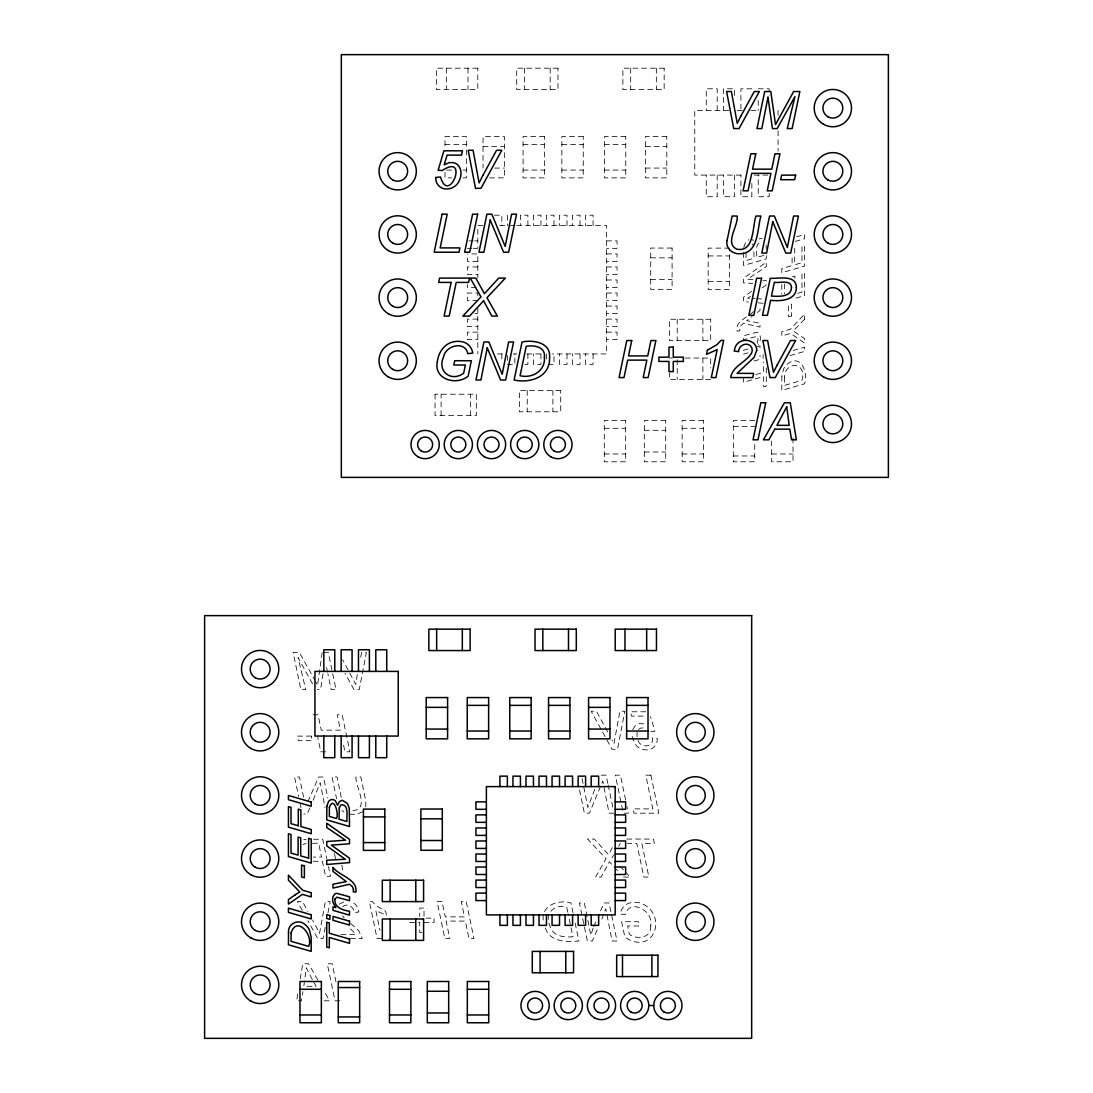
<?xml version="1.0" encoding="UTF-8"?>
<svg xmlns="http://www.w3.org/2000/svg" width="1093" height="1093" viewBox="0 0 1093 1093"><rect width="100%" height="100%" fill="white"/><g stroke="black" fill="none" stroke-linecap="round" stroke-linejoin="round"><path stroke-width="0.75" stroke-dasharray="5 3.75" d="M441.107 415.6L441.107 394.218M470.509 415.6L470.509 394.218M365.731 806.866L365.854 801.265L360.854 777L355.908 777C355.061 785.908 370.308 809.066 352.971 810.596M322.189 652.494L317.489 685.584L315.426 681.185M323.05 673.712L320.563 689.546L317.38 689.546M357.315 674.586L355.771 684.3L342.628 659.639M637.123 731.736L637 737.447M297.72 994.07L296.613 1000.805L301.408 1000.805L302.952 991.665M300.22 978.904L302.72 963.753L308.568 963.753L317.803 980.052M325.195 927.274L323.022 938.545L317.708 938.545L307.966 920.771M327.982 912.778L330.154 901.506L325.372 901.506L319.539 933.299L312.612 920.06M360.69 657.235L361.619 652.494L366.387 652.494L359.269 689.546L353.954 689.546L345.019 673.247M743.732 247.332L745.563 242.509L748.869 239.64M593.089 928.23L590.807 935.225L584.372 902.955L579.413 902.955L587.351 940.991L592.392 940.991L598.049 927.807M757.189 343.393L758.064 339.281L756.957 336.412L743.486 339.704L743.486 335.811L756.383 332.34L758.009 332.737L760.1 335.811A11.244 11.244 0 0 1 759.594 342.382L758.583 344.459M601.833 919.022L605.754 908.761L612.08 940.991L617.039 940.991L609.074 902.955L604.142 902.955L599.661 912.942M307.884 801.62L318.65 777L323.446 777L327.832 797.945M594.742 789.433L587.815 807.44L582.05 778.353M593.745 926.659L597.065 918.803M309.825 807.932L307.201 814.053L303.936 814.053M313.117 800.295L320.222 782.656L325.045 807.618M632.697 729.714L634.801 726.312A9.236 9.236 0 0 1 639.883 723.607L645.457 724.017M612.285 847.676L608.582 854.671L594.278 839.055L587.638 839.055L606.028 858.702L595.603 877.092L601.136 877.092L609.402 861.762L619.198 872.569M612.025 857.868L613.679 854.972M618.652 846.296L620.305 843.4M753.323 311.56C748.227 317.462 734.701 321.014 737.119 331.097L739.756 330.865L739.906 326.602L743.445 323.282L760.004 327.094L760.004 323.255L746.71 320.659L752.025 316.56M757.34 312.475L760.004 310.426L760.004 306.354M751.56 291.284L743.486 297.255L743.486 301.6L748.377 302.01M762.34 287.773L766.275 284.89L766.275 280.546L762.955 280.286M339.158 904.239L344.117 901.67M750.426 296.394L747.694 298.28L755.017 298.526M342.615 906.794C347.178 902.449 354.118 906.958 354.392 912.614L358.859 911.958L357.575 907.559A11.039 11.039 0 0 0 353.353 902.955L351.468 902.053M638.531 729.496L640.703 728.061L645.457 727.829M362.671 811.662L356.632 814.367L348.544 814.217M303.048 844.506L306.081 843.4M797.712 293.348L801.975 292.104L801.975 273.551L804.571 272.799L804.571 295.575L793.176 298.881M757.121 346.686L760.004 345.839L760.004 349.377M796.428 236.839L804.571 234.489L804.571 238.698L794.802 241.526M763.679 255.448L756.547 257.511C757.353 253.139 754.389 243.876 760.687 242.496M792.288 276.843L794.884 276.092L794.884 279.371M748.104 348.927L743.486 350.252L743.486 354.159L747.995 352.848M753.992 361.059L760.004 359.324L760.004 355.43M793.176 350.47L804.571 347.178L804.571 351.372L789.911 355.621M755.919 374.53L763.679 372.276L763.679 362.015M650.759 731.518L654.857 731.244L650.554 716.639M303.758 839.479L306.108 839.328M751.847 88.793L740.917 88.793L740.917 110.42M758.228 88.793L769.171 88.793L769.171 95.446M728.758 110.42L694.765 110.42L694.765 175.085L744.06 175.085M737.269 110.42L742.366 110.42M750.864 110.42L757.668 110.42M444.988 144.399L466.369 144.399M523.069 144.399L544.451 144.399M561.857 144.399L583.238 144.399M604.374 144.399L625.756 144.399M483.038 146.38L504.419 146.38M645.403 146.38L666.798 146.38M494.542 168.076L504.419 168.076M645.403 168.076L666.798 168.076M451.559 170.071L444.988 170.071L444.988 177.872L451.559 177.872M463.077 170.071L466.369 170.071M523.069 170.071L544.451 170.071M561.857 170.071L583.238 170.071M604.374 170.071L625.756 170.071M754.266 175.085L767.86 175.085M463.077 177.872L466.369 177.872L466.369 136.598L444.988 136.598L444.988 149.208M489.609 177.872L504.419 177.872L504.419 136.598L483.038 136.598L483.038 168.076M494.364 215.184L501.824 215.184L501.824 225.623M482.901 225.623L477.819 225.623L477.819 247.578M499.843 225.623L506.633 225.623M510.39 225.623L514.858 225.623M516.798 225.623L606.615 225.623L606.615 353.941L552.389 353.941M468.87 240.884L473.337 240.884M474.827 240.884L477.819 240.884M606.615 240.884L617.067 240.884L617.067 248.343L606.615 248.343M729.564 248.125L708.182 248.125L708.182 289.413L729.564 289.413L729.564 249.696M467.367 248.343L471.848 248.343M473.337 248.343L477.819 248.343M471.848 253.918L477.819 253.918L477.819 277.964M606.615 253.918L617.067 253.918L617.067 261.377L606.615 261.377M708.182 255.94L729.564 255.94M650.704 257.839L672.099 257.839M477.819 261.377L467.367 261.377L467.367 253.918M477.819 266.952L467.367 266.952L467.367 274.411L477.819 274.411M606.615 266.952L617.067 266.952L617.067 274.411L606.615 274.411M650.704 279.535L672.099 279.535M606.615 279.986L617.067 279.986L617.067 287.445L606.615 287.445M708.182 281.611L729.564 281.611M476.329 287.445L467.367 287.445L467.367 284.467M606.615 293.033L617.067 293.033L617.067 300.493L606.615 300.493M477.819 300.493L467.367 300.493L467.367 293.033L477.819 293.033L477.819 296.012M606.615 306.067L617.067 306.067L617.067 313.527L606.615 313.527M474.827 313.527L477.819 313.527M477.819 319.101L467.367 319.101L467.367 326.561L477.819 326.561M606.615 319.101L617.067 319.101L617.067 326.561L606.615 326.561M477.819 332.135L467.367 332.135L467.367 339.595L477.819 339.595M606.615 332.135L617.067 332.135L617.067 339.595L606.615 339.595M497.342 353.941L504.939 353.941M513.409 353.941L516.798 353.941M526.963 353.941L542.224 353.941M669.408 358.039L672.523 358.039M685.229 358.039L710.682 358.039L710.682 367.904M507.398 364.379L514.858 364.379L514.858 353.941M524.913 364.379L527.892 364.379L527.892 353.941M548.003 364.379L553.973 364.379L553.973 353.941M710.682 379.421L669.408 379.421L669.408 372.836M754.73 420.504L733.348 420.504L733.348 461.779L754.73 461.779L754.73 441.271M733.348 426.571L754.73 426.571M604.292 428.306L625.674 428.306M682.128 428.306L703.509 428.306M644.323 430.3L665.705 430.3M644.323 451.996L665.705 451.996M604.292 453.978L625.674 453.978M682.128 453.978L703.509 453.978M771.644 453.978L793.026 453.978M733.348 455.972L754.73 455.972M323.706 652.494L328.283 652.494L336.016 689.546L331.179 689.546L327.9 673.794M645.744 711.775L630.552 711.775L631.453 716.093L645.908 716.093M313.063 714.754L318.022 714.754L321.233 730.138L340.429 730.138L337.231 714.754L342.15 714.754L349.91 751.806L344.964 751.806L342.956 742.27M325.755 751.806L320.796 751.806L317.776 737.297M601.15 775.156L606.082 775.156L607.817 783.421M614.047 813.192L609.102 813.192L602.762 780.976L589.4 813.192L584.372 813.192L579.194 788.395M626.822 839.055L653.436 839.055L654.338 843.386L641.864 843.386L648.887 877.092L643.804 877.092L636.782 843.386L627.491 843.386M313.459 839.246L322.749 839.246L326.793 858.579M312.311 843.263L318.65 843.263L321.533 857.062L313.363 857.062M313.144 861.27L322.408 861.27L325.55 876.299L330.496 876.299L328.474 866.64M623.447 877.092L630.183 877.092L624.513 871.08M409.629 922.396L419.726 922.396L419.726 932.561L424.016 932.561M424.016 922.396L434.099 922.396L434.099 918.161L424.016 918.161L424.016 908.078L419.726 908.078L419.726 916.48M341.002 934.351L355.922 934.351L348.394 926.727M350.429 938.545L362.316 938.545L358.9 930.826L349.05 922.027M381.676 938.545L377.085 938.545L369.325 901.342L371.975 901.342L375.978 905.578L385.624 911.207L386.485 915.347L375.814 910.578L379.954 930.321M324.129 1000.805L329.567 1000.805L323.692 990.422M339.95 1000.805L335.004 1000.805L327.272 963.753L332.19 963.753L336.248 983.085M752.954 279.494L747.462 279.248L766.275 266.555L766.275 262.238L743.486 278.305L743.486 282.827L752.694 283.524M756.616 298.621L766.275 299.25M758.146 302.843L766.275 303.54M752.23 239.586L753.555 240.542M341.918 810.473L343.912 811.99M752.093 243.93L753.118 244.969M619.977 866.271L623.379 869.878M342.519 915.852L344.145 917.806M638.052 740.316C640.539 748.801 654.024 747.284 652.466 737.953L657.248 738.431C657.781 744.511 652.671 750.249 646.455 749.948A13.99 13.99 0 0 1 636.194 745.549L632.478 738.403L632 734.195M312.543 683.849L298.047 657.535L305.753 689.546L300.876 689.546L293.143 652.494L299.345 652.494L314.647 679.75M312.27 979.465L306.286 967.797L303.813 986.323L316.068 986.323L313.022 980.831M302.269 910.387L297.392 901.506L302.501 901.506L307.939 911.494M607.612 731.777L596.436 711.256L591.19 711.256L612.053 749.292L617.504 749.292L624.813 711.256L619.909 711.256L613.924 743.896L611.957 740.029M545.352 928.039C549.943 942.111 566.843 942.221 578.894 940.991L575.096 922.793M625.606 799.967L620.4 775.156L615.345 775.156L623.283 813.192L628.366 813.192L626.986 806.579M608.159 785.088L613.351 809.886M573.033 912.874L570.956 902.955C557.526 898.979 539.163 906.329 543.781 922.888M567.786 912.19L566.761 907.286C554.616 903.201 544.082 913.816 549.779 925.675C552.334 936.127 563.865 937.78 572.91 936.687L568.128 913.816M326.588 667.495L327.572 672.222M341.289 797.398L337.027 777L332.067 777L336.589 798.737M341.795 865.028L343.134 871.463M334.485 853.742L335.496 858.579M303.608 797.234L299.386 777L294.563 777L298.594 796.332M300.274 804.38L300.958 807.604M766.125 245.174L766.275 249.136M794.707 248.179L794.707 264.779L801.975 262.703L801.975 246.403L804.571 245.652L804.571 266.159L781.782 272.744L781.782 268.536L792.111 265.544L792.111 255.584M793.026 437.938L793.026 461.779L771.644 461.779L771.644 441.148M784.364 283.961L784.364 293.894M781.782 284.508L781.782 294.154M778.066 110.42L778.066 115.53M778.066 130.846L778.066 151.258M769.171 193.379L769.171 196.713L758.228 196.713L758.228 175.085M766.275 255.653L766.275 258.904L743.486 265.517L743.486 251.923M766.275 367.89L766.275 386.102L763.679 386.854L763.679 376.498L743.486 382.331L743.486 378.11M763.092 354.542L763.092 358.422M758.228 100.447L758.228 110.42M753.951 251.855L753.951 258.262L746.068 260.544L746.068 253.357M751.847 183.405L751.847 196.713L740.917 196.713L740.917 175.085M734.523 95.446L734.523 88.793L723.593 88.793L723.593 110.42M734.523 175.085L734.523 196.713L723.593 196.713L723.593 175.085M717.199 110.42L717.199 88.793L706.269 88.793L706.269 110.42M717.199 175.085L717.199 196.713L706.269 196.713L706.269 175.085M702.881 319.252L702.881 340.633M702.881 358.039L702.881 379.421M677.209 319.252L677.209 340.633M677.209 359.679L677.209 379.421M656.346 68.19L656.346 89.571M630.675 68.19L630.675 89.571M593.089 225.623L593.089 215.184L585.629 215.184L585.629 225.623M593.089 353.941L593.089 364.379L585.629 364.379L585.629 353.941M580.041 225.623L580.041 215.184L572.582 215.184L572.582 225.623M580.041 353.941L580.041 364.379L572.582 364.379L572.582 353.941M567.007 225.623L567.007 215.184L559.548 215.184L559.548 225.623M567.007 353.941L567.007 364.379L559.548 364.379L559.548 353.941M553.973 225.623L553.973 215.184L546.514 215.184L546.514 225.623M552.908 390.42L552.908 411.801M550.175 68.19L550.175 89.571M546.514 353.941L546.514 361.4M540.939 225.623L540.939 215.184L533.48 215.184L533.48 225.623M540.939 353.941L540.939 364.379L533.48 364.379L533.48 353.941M527.892 225.623L527.892 215.184L520.432 215.184L520.432 225.623M527.236 390.42L527.236 411.801M524.503 68.19L524.503 89.571M507.398 215.184L507.398 225.623M507.398 355.43L507.398 361.4M501.824 353.941L501.824 361.4M477.819 307.557L477.819 353.941M468.023 68.19L468.023 89.571M446.327 68.19L446.327 89.571M759.102 238.916A4.536 4.536 0 0 1 762.19 238.766M435.041 394.218L435.041 415.6L476.329 415.6L476.329 394.218L435.041 394.218M781.864 376.183L781.782 390.392L804.571 383.793C808.328 373.451 801.388 353.763 788.121 363.436A15.835 15.835 0 0 0 783.572 369.024L781.864 376.183M784.473 377.222L784.364 385.419L801.975 380.309C807.467 361.851 785.006 360.499 784.473 377.222M650.636 925.839C651.947 937.726 636.932 940.322 629.336 934.16L627.614 925.99L639.186 925.99L638.285 921.686L621.63 921.686L624.868 937.179C655.021 957.181 668.451 912.86 640.279 902.982A21.15 21.15 0 0 0 631.071 902.681C625.36 903.624 620.974 908.365 620.25 914.09L625.237 914.636C629.91 897.558 654.42 911.33 650.636 925.839M804.571 319.211L793.245 330.96L804.571 338.584L804.571 343.106L790.594 333.406L781.782 335.934L781.782 331.726L790.362 329.239L804.571 314.169L804.571 319.211M791.428 315.986L788.613 316.806L788.613 304.892L791.428 304.1L791.428 315.986M477.805 68.19L436.531 68.19L436.531 89.571L477.805 89.571L477.805 68.19M557.976 68.19L516.702 68.19L516.702 89.571L557.976 89.571L557.976 68.19M664.161 68.19L622.873 68.19L622.873 89.571L664.161 89.571L664.161 68.19M544.451 136.598L523.069 136.598L523.069 177.872L544.451 177.872L544.451 136.598M583.238 136.598L561.857 136.598L561.857 177.872L583.238 177.872L583.238 136.598M625.756 136.598L604.374 136.598L604.374 177.872L625.756 177.872L625.756 136.598M666.798 136.598L645.403 136.598L645.403 177.872L666.798 177.872L666.798 136.598M672.099 248.056L650.704 248.056L650.704 289.331L672.099 289.331L672.099 248.056M710.682 319.252L669.408 319.252L669.408 340.633L710.682 340.633L710.682 319.252M560.709 390.42L519.435 390.42L519.435 411.801L560.709 411.801L560.709 390.42M625.674 420.504L604.292 420.504L604.292 461.779L625.674 461.779L625.674 420.504M665.705 420.504L644.323 420.504L644.323 461.779L665.705 461.779L665.705 420.504M703.509 420.504L682.128 420.504L682.128 461.779L703.509 461.779L703.509 420.504M311.341 736.108L297.392 736.108L298.334 740.685L312.311 740.685L311.341 736.108M650.895 775.156L645.799 775.156L652.835 808.888L633.093 808.888L633.995 813.192L658.833 813.192L650.895 775.156M442.064 901.506L437.104 901.506L444.837 938.545L449.797 938.545L446.163 921.085L465.345 921.085L469.006 938.545L473.952 938.545L466.192 901.506L461.273 901.506L464.484 916.89L445.275 916.89L442.064 901.506"/><path stroke-width="1.5" d="M467.244 705.368L488.626 705.368M509.762 705.368L531.143 705.368M548.549 705.368L569.931 705.368M626.631 705.368L648.012 705.368M426.202 707.362L447.597 707.362M588.581 707.362L609.962 707.362M426.202 729.058L447.597 729.058M588.581 729.058L609.962 729.058M467.244 731.039L488.626 731.039M509.762 731.039L531.143 731.039M548.549 731.039L569.931 731.039M626.631 731.039L648.012 731.039M486.385 801.852L475.933 801.852L475.933 809.312L486.385 809.312M615.181 801.852L625.633 801.852L625.633 809.312L615.181 809.312M486.385 814.886L475.933 814.886L475.933 822.346L486.385 822.346M615.181 814.886L625.633 814.886L625.633 822.346L615.181 822.346M363.436 816.908L384.818 816.908M420.901 818.821L442.296 818.821M486.385 827.934L475.933 827.934L475.933 835.394L486.385 835.394M615.181 827.934L625.633 827.934L625.633 835.394L615.181 835.394M420.901 840.517L442.296 840.517M486.385 840.968L475.933 840.968L475.933 848.428L486.385 848.428M615.181 840.968L625.633 840.968L625.633 848.428L615.181 848.428M363.436 842.58L384.818 842.58M486.385 854.002L475.933 854.002L475.933 861.462L486.385 861.462M615.181 854.002L625.633 854.002L625.633 861.462L615.181 861.462M486.385 867.036L475.933 867.036L475.933 874.496L486.385 874.496M615.181 867.036L625.633 867.036L625.633 874.496L615.181 874.496M486.385 880.07L475.933 880.07L475.933 887.53L486.385 887.53M615.181 880.07L625.633 880.07L625.633 887.53L615.181 887.53M486.385 893.118L475.933 893.118L475.933 900.577L486.385 900.577M615.181 893.118L625.633 893.118L625.633 900.577L615.181 900.577M338.27 987.539L359.652 987.539M299.974 989.288L321.356 989.288M389.491 989.288L410.872 989.288M467.326 989.288L488.708 989.288M427.295 991.269L448.676 991.269M648.805 1005.533A14.127 14.127 0 0 0 627.614 993.291A14.127 14.127 0 0 0 627.614 1017.761A14.127 14.127 0 0 0 648.805 1005.533L653.737 1005.533M427.295 1012.965L448.676 1012.965M299.974 1014.96L321.356 1014.96M389.491 1014.96L410.872 1014.96M467.326 1014.96L488.708 1014.96M338.27 1016.941L359.652 1016.941M651.893 955.2L651.893 976.582M646.673 629.158L646.673 650.554M624.977 629.158L624.977 650.554M622.491 955.2L622.491 976.582M598.636 786.605L598.636 776.153L591.176 776.153L591.176 786.605M598.636 914.909L598.636 925.361L591.176 925.361L591.176 914.909M585.602 786.605L585.602 776.153L578.142 776.153L578.142 786.605M585.602 914.909L585.602 925.361L578.142 925.361L578.142 914.909M572.568 786.605L572.568 776.153L565.108 776.153L565.108 786.605M572.568 914.909L572.568 925.361L565.108 925.361L565.108 914.909M568.497 629.158L568.497 650.554M565.764 951.402L565.764 972.784M559.52 786.605L559.52 776.153L552.061 776.153L552.061 786.605M559.52 914.909L559.52 925.361L552.061 925.361L552.061 914.909M546.486 786.605L546.486 776.153L539.027 776.153L539.027 786.605M546.486 914.909L546.486 925.361L539.027 925.361L539.027 914.909M542.825 629.158L542.825 650.554M540.092 951.402L540.092 972.784M533.452 786.605L533.452 776.153L525.993 776.153L525.993 786.605M533.452 914.909L533.452 925.361L525.993 925.361L525.993 914.909M520.418 786.605L520.418 776.153L512.959 776.153L512.959 786.605M520.418 914.909L520.418 925.361L512.959 925.361L512.959 914.909M507.371 786.605L507.371 776.153L499.911 776.153L499.911 786.605M507.371 914.909L507.371 925.361L499.911 925.361L499.911 914.909M462.325 629.158L462.325 650.554M436.654 629.158L436.654 650.554M415.791 880.22L415.791 901.602M415.791 919.008L415.791 940.404M390.119 880.22L390.119 901.602M390.119 919.008L390.119 940.404M386.731 671.403L386.731 649.775L375.801 649.775L375.801 671.403M386.731 736.054L386.731 757.681L375.801 757.681L375.801 736.054M369.407 671.403L369.407 649.775L358.477 649.775L358.477 671.403M369.407 736.054L369.407 757.681L358.477 757.681L358.477 736.054M352.083 671.403L352.083 649.775L341.153 649.775L341.153 671.403M352.083 736.054L352.083 757.681L341.153 757.681L341.153 736.054M334.772 671.403L334.772 649.775L323.829 649.775L323.829 671.403M334.772 736.054L334.772 757.681L323.829 757.681L323.829 736.054M288.525 932.233L288.429 944.776L311.218 951.361L311.136 937.166L309.428 929.993A15.835 15.835 0 0 0 304.879 924.418C298.567 918.653 287.801 923.544 288.525 932.233M291.121 932.903L291.025 941.292L308.636 946.388C313.964 935.239 296.64 915.142 291.121 932.903M329.389 807.276L329.321 816.416L336.453 818.479C339.226 814.613 333.939 795.226 329.389 807.276M435.752 177.449C435.219 183.542 440.329 189.28 446.545 188.966A13.99 13.99 0 0 0 456.806 184.567C461.123 179.443 462.94 170.768 458.199 165.33A9.236 9.236 0 0 0 453.117 162.638L449.264 162.597L444.236 164.783L447.092 155.11L461.547 155.11L462.448 150.807L443.881 150.807L438.143 170.262L442.241 170.549C469.758 152.132 448.936 206.153 440.534 176.984L435.752 177.449M326.875 806.142L326.725 819.887L349.514 826.486L349.268 808.314L347.437 803.478L342.3 800.254L339.445 801.524L337.614 805.35L335.442 800.964A4.536 4.536 0 0 0 330.81 799.734L328.583 801.292L326.875 806.142M437.391 361.441C433.252 379.298 456.136 386.007 468.132 376.197L471.37 360.717L454.715 360.717L453.814 365.021L465.386 365.021L463.664 373.191C451.341 382.468 436.79 371.401 443.58 356.919C445.37 345.538 465.235 340.292 467.763 353.654L472.75 353.107C472.026 347.396 467.64 342.656 461.929 341.699A21.15 21.15 0 0 0 452.721 342C443.977 344.186 438.375 352.848 437.391 361.441M339.254 807.959L339.049 819.231L346.932 821.512C346.467 816.922 349.268 803.683 340.907 804.899L339.254 807.959M544.41 357.288C545.571 370.787 532.291 378.752 520.09 375.705L526.239 346.317C534.053 344.882 545.735 346.727 544.41 357.288M549.574 357.52C550.38 377.044 530.228 383.547 514.106 380.009L522.044 341.986C533.288 339.704 550.968 342.341 549.574 357.52M756.739 350.279L754.102 357.384L737.078 373.382L753.651 373.382L752.763 377.577L730.684 377.577C732.542 365.841 746.205 362.439 751.601 352.957A6.736 6.736 0 0 0 751.738 347.793C748.596 340.934 738.608 344.746 738.608 351.645L734.141 350.99L735.425 346.577A11.039 11.039 0 0 1 739.647 341.972C746.205 337.915 756.93 341.795 756.739 350.279M335.073 898.938C333.447 907.217 343.175 910.401 349.514 911.234L349.514 915.128L332.996 910.346L332.996 906.821L335.879 907.655L333.406 903.351A11.244 11.244 0 0 1 332.9 896.779L334.991 893.719L336.617 893.323L349.514 896.779L349.514 900.687L336.794 897.189L335.073 898.938M727.146 240.296C725.042 248.179 732.843 254.478 740.275 253.74C758.993 253.303 757.121 228.328 760.933 216.031L755.973 216.031C752.312 226.019 754.689 252.715 736.764 249.163C724.099 243.22 738.813 225.349 737.092 216.031L732.146 216.031L727.146 240.296M796.387 287.377C796.414 300.657 780.279 301.436 770.592 300.288L767.45 315.331L762.504 315.331L770.251 278.278C778.339 278.947 795.991 274.138 796.387 287.377M353.49 889.483L353.244 891.833L355.881 892.066C357.957 879.086 338.953 875.794 332.996 867.336L332.996 871.408L346.29 881.627L332.996 884.237L332.996 888.062L349.555 884.251L352.356 886.587L353.49 889.483M791.51 287.5C791.059 297.542 778.476 296.422 771.467 296.094L774.35 282.295C779.254 283.374 791.127 279.125 791.51 287.5M767.983 97.209L761.821 128.578L756.984 128.578L764.717 91.525L770.811 91.525L775.511 124.602L793.655 91.525L799.857 91.525L792.124 128.578L787.247 128.578L794.953 96.553L777.205 128.578L772.437 128.578L767.983 97.209M490.238 219.994L483.898 252.223L478.953 252.223L486.918 214.187L491.85 214.187L505.185 246.458L511.606 214.187L516.565 214.187L508.628 252.223L503.6 252.223L490.238 219.994M487.246 347.793L480.92 380.009L475.961 380.009L483.926 341.986L488.858 341.986L502.193 374.257L508.628 341.986L513.587 341.986L505.649 380.009L500.608 380.009L487.246 347.793M772.778 221.688L766.617 253.07L761.794 253.07L769.554 216.031L774.35 216.031L787.343 247.469L793.614 216.031L798.436 216.031L790.704 253.07L785.799 253.07L772.778 221.688M795.608 175.126L794.666 179.703L780.689 179.703L781.659 175.126L795.608 175.126M707.376 350.225L706.515 354.378L717.186 349.596L711.324 377.577L715.915 377.577L723.675 340.374L721.025 340.374L717.022 344.609L707.376 350.225M442.105 214.187L434.167 252.223L459.005 252.223L459.907 247.906L440.165 247.906L447.201 214.187L442.105 214.187M451.136 282.418L444.113 316.109L449.196 316.109L456.218 282.418L468.596 282.418L469.512 278.087L439.564 278.087L438.662 282.418L451.136 282.418M477.655 214.187L469.717 252.223L464.634 252.223L472.6 214.187L477.655 214.187M631.727 340.524L628.516 355.922L647.725 355.922L650.936 340.524L655.896 340.524L648.163 377.577L643.203 377.577L646.837 360.116L627.655 360.116L623.994 377.577L619.048 377.577L626.808 340.524L631.727 340.524M755.769 153.771L752.571 169.169L771.767 169.169L774.978 153.771L779.937 153.771L772.205 190.824L767.245 190.824L770.893 173.363L751.711 173.363L748.036 190.824L743.09 190.824L750.85 153.771L755.769 153.771M761.534 278.278L753.801 315.331L748.855 315.331L756.616 278.278L761.534 278.278M765.728 402.771L757.995 439.823L753.05 439.823L760.81 402.771L765.728 402.771M786.714 406.815L776.932 425.341L789.187 425.341L786.714 406.815M482.997 175.194L479.076 182.927L473.091 150.287L468.187 150.287L475.496 188.324L480.947 188.324L501.81 150.287L496.564 150.287L482.997 175.194M741.04 115.79L737.229 123.318L731.381 91.525L726.613 91.525L733.731 128.578L739.046 128.578L759.362 91.525L754.252 91.525L741.04 115.79M777.287 364.789L773.461 372.317L767.628 340.524L762.846 340.524L769.978 377.577L775.292 377.577L795.608 340.524L790.499 340.524L777.287 364.789M774.8 429.166L768.871 439.823L763.433 439.823L784.432 402.771L790.28 402.771L796.387 439.823L791.592 439.823L789.788 429.166L774.8 429.166M483.598 300.78L469.553 316.109L462.817 316.109L480.975 296.886L470.209 278.087L475.81 278.087L484.418 293.703L498.722 278.087L505.362 278.087L486.972 297.72L497.397 316.109L491.864 316.109L483.598 300.78M295.083 894.907L288.429 899.566L288.429 904.089L302.406 894.375L311.218 896.916L311.218 892.694L302.638 890.221L288.429 875.151L288.429 880.193L299.755 891.943L295.083 894.907M349.514 862.582L326.725 864.508L326.725 860.232L345.306 859.262L326.725 845.873L326.725 841.514L345.538 840.23L326.725 827.524L326.725 823.22L349.514 839.287L349.514 843.796L331.357 845.094L349.514 858.224L349.514 862.582M888.39 54.65L341.33 54.65L341.33 477.381L888.39 477.381L888.39 54.65M673.274 347.096L668.984 347.096L668.984 357.179L658.901 357.179L658.901 361.428L668.984 361.428L668.984 371.593L673.274 371.593L673.274 361.428L683.371 361.428L683.371 357.179L673.274 357.179L673.274 347.096M751.67 615.619L204.61 615.619L204.61 1038.35L751.67 1038.35L751.67 615.619M470.127 629.158L428.839 629.158L428.839 650.554L470.127 650.554L470.127 629.158M576.298 629.158L535.024 629.158L535.024 650.554L576.298 650.554L576.298 629.158M656.469 629.158L615.195 629.158L615.195 650.554L656.469 650.554L656.469 629.158M398.235 671.403L314.934 671.403L314.934 736.054L398.235 736.054L398.235 671.403M447.597 697.566L426.202 697.566L426.202 738.841L447.597 738.841L447.597 697.566M488.626 697.566L467.244 697.566L467.244 738.841L488.626 738.841L488.626 697.566M531.143 697.566L509.762 697.566L509.762 738.841L531.143 738.841L531.143 697.566M569.931 697.566L548.549 697.566L548.549 738.841L569.931 738.841L569.931 697.566M609.962 697.566L588.581 697.566L588.581 738.841L609.962 738.841L609.962 697.566M648.012 697.566L626.631 697.566L626.631 738.841L648.012 738.841L648.012 697.566M615.181 786.605L486.385 786.605L486.385 914.909L615.181 914.909L615.181 786.605M384.818 809.107L363.436 809.107L363.436 850.381L384.818 850.381L384.818 809.107M442.296 809.025L420.901 809.025L420.901 850.299L442.296 850.299L442.296 809.025M423.592 880.22L382.318 880.22L382.318 901.602L423.592 901.602L423.592 880.22M423.592 919.008L382.318 919.008L382.318 940.404L423.592 940.404L423.592 919.008M573.565 951.402L532.291 951.402L532.291 972.784L573.565 972.784L573.565 951.402M657.959 955.2L616.671 955.2L616.671 976.582L657.959 976.582L657.959 955.2M321.356 981.487L299.974 981.487L299.974 1022.761L321.356 1022.761L321.356 981.487M359.652 981.487L338.27 981.487L338.27 1022.761L359.652 1022.761L359.652 981.487M410.872 981.487L389.491 981.487L389.491 1022.761L410.872 1022.761L410.872 981.487M448.676 981.487L427.295 981.487L427.295 1022.761L448.676 1022.761L448.676 981.487M488.708 981.487L467.326 981.487L467.326 1022.761L488.708 1022.761L488.708 981.487M304.387 865.875L301.572 865.069L301.572 876.955L304.387 877.775L304.387 865.875M298.293 825.761L291.025 823.671L291.025 807.372L288.429 806.62L288.429 827.141L311.218 833.727L311.218 829.505L300.889 826.513L300.889 809.913L298.293 809.162L298.293 825.761M308.636 858.183L300.712 855.901L300.712 837.812L298.116 837.06L298.116 855.15L291.025 853.087L291.025 834.519L288.429 833.768L288.429 856.543L311.218 863.156L311.218 839.069L308.636 838.317L308.636 858.183M311.218 802.057L288.429 795.472L288.429 799.666L311.218 806.279L311.218 802.057M349.514 921.18L332.996 916.399L332.996 920.292L349.514 925.074L349.514 921.18M311.218 914.745L288.429 908.16L288.429 912.354L311.218 918.967L311.218 914.745M349.514 939.092L329.321 933.258L329.321 922.984L326.725 922.232L326.725 947.085L329.321 947.836L329.321 937.48L349.514 943.314L349.514 939.092M329.908 915.51L326.725 914.595L326.725 918.462L329.908 919.391L329.908 915.51M827.879 306.204A9.946 9.946 0 0 0 842.799 297.597A9.946 9.946 0 0 0 827.879 288.976A9.946 9.946 0 0 0 827.879 306.204M827.879 243.042A9.946 9.946 0 0 0 842.799 234.435A9.946 9.946 0 0 0 827.879 225.814A9.946 9.946 0 0 0 827.879 243.042M827.879 179.88A9.946 9.946 0 0 0 842.799 171.273A9.946 9.946 0 0 0 827.879 162.652A9.946 9.946 0 0 0 827.879 179.88M827.879 116.732A9.946 9.946 0 0 0 842.799 108.111A9.946 9.946 0 0 0 827.879 99.504A9.946 9.946 0 0 0 827.879 116.732M827.879 432.527A9.946 9.946 0 0 0 842.799 423.906A9.946 9.946 0 0 0 827.879 415.299A9.946 9.946 0 0 0 827.879 432.527M827.879 369.366A9.946 9.946 0 0 0 842.799 360.758A9.946 9.946 0 0 0 827.879 352.137A9.946 9.946 0 0 0 827.879 369.366M392.715 243.042A9.946 9.946 0 0 0 407.634 234.435A9.946 9.946 0 0 0 392.715 225.814A9.946 9.946 0 0 0 392.715 243.042M392.715 306.204A9.946 9.946 0 0 0 407.634 297.597A9.946 9.946 0 0 0 392.715 288.976A9.946 9.946 0 0 0 392.715 306.204M392.715 179.88A9.946 9.946 0 0 0 407.634 171.273A9.946 9.946 0 0 0 392.715 162.652A9.946 9.946 0 0 0 392.715 179.88M392.715 369.366A9.946 9.946 0 0 0 407.634 360.758A9.946 9.946 0 0 0 392.715 352.137A9.946 9.946 0 0 0 392.715 369.366M823.521 187.422A18.649 18.649 0 0 0 851.502 171.273A18.649 18.649 0 0 0 823.521 155.124A18.649 18.649 0 0 0 823.521 187.422M823.521 313.746A18.649 18.649 0 0 0 851.502 297.597A18.649 18.649 0 0 0 823.521 281.447A18.649 18.649 0 0 0 823.521 313.746M823.521 376.907A18.649 18.649 0 0 0 851.502 360.758A18.649 18.649 0 0 0 823.521 344.596A18.649 18.649 0 0 0 823.521 376.907M388.37 187.422A18.649 18.649 0 0 0 416.337 171.273A18.649 18.649 0 0 0 388.37 155.124A18.649 18.649 0 0 0 388.37 187.422M388.37 313.746A18.649 18.649 0 0 0 416.337 297.597A18.649 18.649 0 0 0 388.37 281.447A18.649 18.649 0 0 0 388.37 313.746M388.37 376.907A18.649 18.649 0 0 0 416.337 360.758A18.649 18.649 0 0 0 388.37 344.596A18.649 18.649 0 0 0 388.37 376.907M388.37 250.584A18.649 18.649 0 0 0 416.337 234.435A18.649 18.649 0 0 0 388.37 218.286A18.649 18.649 0 0 0 388.37 250.584M823.521 250.584A18.649 18.649 0 0 0 851.502 234.435A18.649 18.649 0 0 0 823.521 218.286A18.649 18.649 0 0 0 823.521 250.584M823.521 124.26A18.649 18.649 0 0 0 851.502 108.111A18.649 18.649 0 0 0 823.521 91.962A18.649 18.649 0 0 0 823.521 124.26M823.521 440.069A18.649 18.649 0 0 0 851.502 423.906A18.649 18.649 0 0 0 823.521 407.757A18.649 18.649 0 0 0 823.521 440.069M421.365 451.081A7.542 7.542 0 0 0 432.664 444.55A7.542 7.542 0 0 0 421.365 438.02A7.542 7.542 0 0 0 421.365 451.081M454.551 451.081A7.542 7.542 0 0 0 465.864 444.55A7.542 7.542 0 0 0 454.551 438.02A7.542 7.542 0 0 0 454.551 451.081M487.751 451.081A7.542 7.542 0 0 0 499.064 444.55A7.542 7.542 0 0 0 487.751 438.02A7.542 7.542 0 0 0 487.751 451.081M520.951 451.081A7.542 7.542 0 0 0 532.25 444.55A7.542 7.542 0 0 0 520.951 438.02A7.542 7.542 0 0 0 520.951 451.081M554.151 451.081A7.542 7.542 0 0 0 565.45 444.55A7.542 7.542 0 0 0 554.151 438.02A7.542 7.542 0 0 0 554.151 451.081M517.658 456.792A14.127 14.127 0 0 0 538.849 444.55A14.127 14.127 0 0 0 517.658 432.322A14.127 14.127 0 0 0 517.658 456.792M418.059 456.792A14.127 14.127 0 0 0 439.263 444.55A14.127 14.127 0 0 0 418.059 432.322A14.127 14.127 0 0 0 418.059 456.792M451.259 456.792A14.127 14.127 0 0 0 472.449 444.55A14.127 14.127 0 0 0 451.259 432.322A14.127 14.127 0 0 0 451.259 456.792M484.459 456.792A14.127 14.127 0 0 0 505.649 444.55A14.127 14.127 0 0 0 484.459 432.322A14.127 14.127 0 0 0 484.459 456.792M550.845 456.792A14.127 14.127 0 0 0 572.049 444.55A14.127 14.127 0 0 0 550.845 432.322A14.127 14.127 0 0 0 550.845 456.792M250.83 811.553A18.649 18.649 0 0 0 278.797 795.403A18.649 18.649 0 0 0 250.83 779.254A18.649 18.649 0 0 0 250.83 811.553M255.175 867.186A9.946 9.946 0 0 0 270.094 858.565A9.946 9.946 0 0 0 255.175 849.958A9.946 9.946 0 0 0 255.175 867.186M255.175 804.024A9.946 9.946 0 0 0 270.094 795.403A9.946 9.946 0 0 0 255.175 786.796A9.946 9.946 0 0 0 255.175 804.024M250.83 748.404A18.649 18.649 0 0 0 278.797 732.242A18.649 18.649 0 0 0 250.83 716.093A18.649 18.649 0 0 0 250.83 748.404M255.175 740.863A9.946 9.946 0 0 0 270.094 732.242A9.946 9.946 0 0 0 255.175 723.634A9.946 9.946 0 0 0 255.175 740.863M250.83 685.243A18.649 18.649 0 0 0 278.797 669.094A18.649 18.649 0 0 0 250.83 652.931A18.649 18.649 0 0 0 250.83 685.243M255.175 677.701A9.946 9.946 0 0 0 270.094 669.094A9.946 9.946 0 0 0 255.175 660.473A9.946 9.946 0 0 0 255.175 677.701M255.175 993.496A9.946 9.946 0 0 0 270.094 984.889A9.946 9.946 0 0 0 255.175 976.268A9.946 9.946 0 0 0 255.175 993.496M250.83 1001.038A18.649 18.649 0 0 0 278.797 984.889A18.649 18.649 0 0 0 250.83 968.74A18.649 18.649 0 0 0 250.83 1001.038M255.175 930.348A9.946 9.946 0 0 0 270.094 921.727A9.946 9.946 0 0 0 255.175 913.12A9.946 9.946 0 0 0 255.175 930.348M250.83 937.876A18.649 18.649 0 0 0 278.797 921.727A18.649 18.649 0 0 0 250.83 905.578A18.649 18.649 0 0 0 250.83 937.876M250.83 874.714A18.649 18.649 0 0 0 278.797 858.565A18.649 18.649 0 0 0 250.83 842.416A18.649 18.649 0 0 0 250.83 874.714M685.98 748.404A18.649 18.649 0 0 0 713.961 732.242A18.649 18.649 0 0 0 685.98 716.093A18.649 18.649 0 0 0 685.98 748.404M685.98 811.553A18.649 18.649 0 0 0 713.961 795.403A18.649 18.649 0 0 0 685.98 779.254A18.649 18.649 0 0 0 685.98 811.553M690.339 804.024A9.946 9.946 0 0 0 705.258 795.403A9.946 9.946 0 0 0 690.339 786.796A9.946 9.946 0 0 0 690.339 804.024M690.339 867.186A9.946 9.946 0 0 0 705.258 858.565A9.946 9.946 0 0 0 690.339 849.958A9.946 9.946 0 0 0 690.339 867.186M690.339 740.863A9.946 9.946 0 0 0 705.258 732.242A9.946 9.946 0 0 0 690.339 723.634A9.946 9.946 0 0 0 690.339 740.863M690.339 930.348A9.946 9.946 0 0 0 705.258 921.727A9.946 9.946 0 0 0 690.339 913.12A9.946 9.946 0 0 0 690.339 930.348M685.98 937.876A18.649 18.649 0 0 0 713.961 921.727A18.649 18.649 0 0 0 685.98 905.578A18.649 18.649 0 0 0 685.98 937.876M685.98 874.714A18.649 18.649 0 0 0 713.961 858.565A18.649 18.649 0 0 0 685.98 842.416A18.649 18.649 0 0 0 685.98 874.714M660.8 1017.761A14.127 14.127 0 0 0 682.005 1005.533A14.127 14.127 0 0 0 660.8 993.291A14.127 14.127 0 0 0 660.8 1017.761M664.107 1012.05A7.542 7.542 0 0 0 675.406 1005.533A7.542 7.542 0 0 0 664.107 999.002A7.542 7.542 0 0 0 664.107 1012.05M630.907 1012.05A7.542 7.542 0 0 0 642.206 1005.533A7.542 7.542 0 0 0 630.907 999.002A7.542 7.542 0 0 0 630.907 1012.05M597.707 1012.05A7.542 7.542 0 0 0 609.02 1005.533A7.542 7.542 0 0 0 597.707 999.002A7.542 7.542 0 0 0 597.707 1012.05M594.414 1017.761A14.127 14.127 0 0 0 615.605 1005.533A14.127 14.127 0 0 0 594.414 993.291A14.127 14.127 0 0 0 594.414 1017.761M564.521 1012.05A7.542 7.542 0 0 0 575.82 1005.533A7.542 7.542 0 0 0 564.521 999.002A7.542 7.542 0 0 0 564.521 1012.05M561.215 1017.761A14.127 14.127 0 0 0 582.405 1005.533A14.127 14.127 0 0 0 561.215 993.291A14.127 14.127 0 0 0 561.215 1017.761M531.321 1012.05A7.542 7.542 0 0 0 542.62 1005.533A7.542 7.542 0 0 0 531.321 999.002A7.542 7.542 0 0 0 531.321 1012.05M528.015 1017.761A14.127 14.127 0 0 0 549.219 1005.533A14.127 14.127 0 0 0 528.015 993.291A14.127 14.127 0 0 0 528.015 1017.761"/></g></svg>
